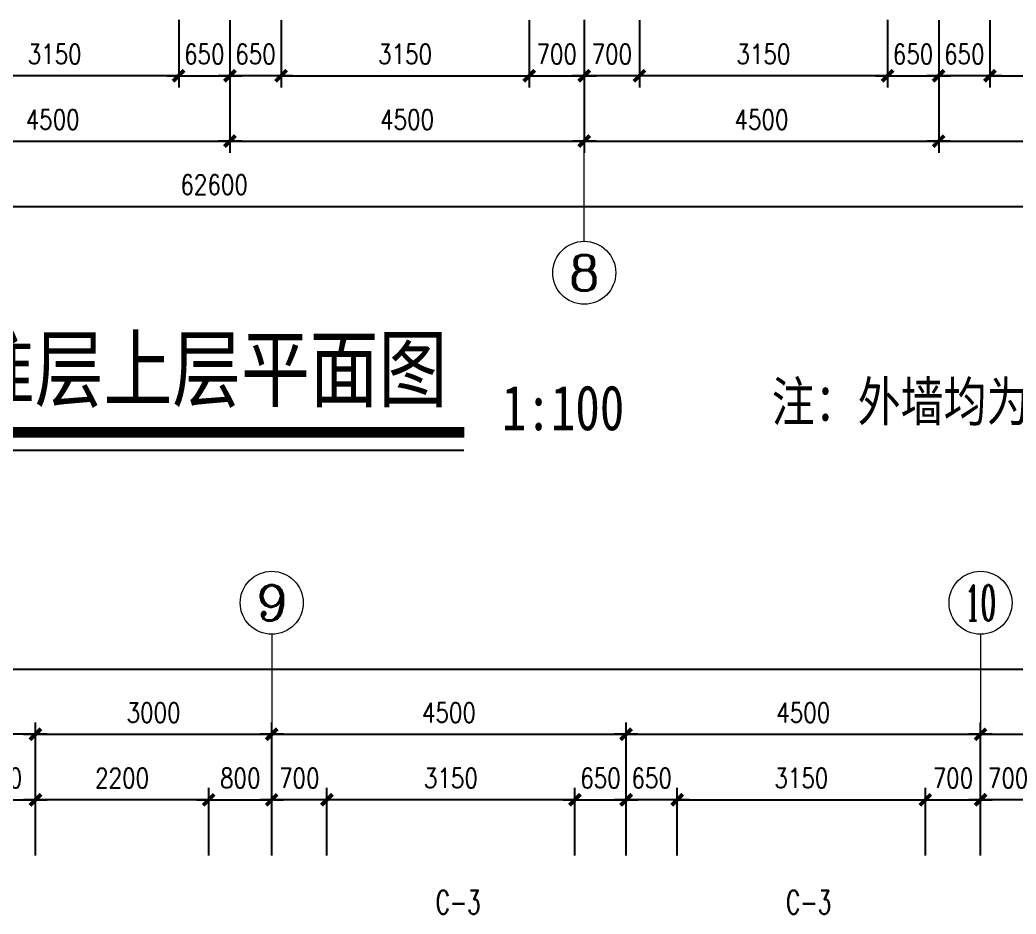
# Model space of a CAD drawing. Extents: x -357449 to -117302, y 127569 to 244935.
# Drawn here: x -294436 to -281788, y 194730 to 206090 of the extents above; entities that cross this region are included whole.
import ezdxf
from ezdxf.enums import TextEntityAlignment as Align

# ---------------------------------------------------------------- set-up
doc = ezdxf.new("R2010")
doc.units = 0
doc.header["$MEASUREMENT"] = 0
doc.layers.get('0').update_dxf_attribs({"linetype": 'CONTINUOUS'})
doc.layers.get('DEFPOINTS').update_dxf_attribs({"linetype": 'CONTINUOUS'})
doc.layers.add('AXIS', color=3, linetype='CONTINUOUS', lineweight=9)
for name, color, linetype in [('DIM', 7, 'CONTINUOUS'), ('EQUIPMENT', 3, 'CONTINUOUS'), ('F', 31, 'CONTINUOUS'), ('WINDOW', 4, 'CONTINUOUS'), ('剪力墙', 4, 'CONTINUOUS')]:
    doc.layers.add(name, color=color, linetype=linetype)
doc.styles.add('CHINA', font='SimSun.ttf', dxfattribs={"width": 0.85, "height": 150})
doc.styles.add('COMPLEX', font='COMPLEX.shx')
doc.styles.add('DIM_FONT', font='SIMPLEX.shx', dxfattribs={"width": 0.8})
doc.styles.add('FS', font='txt.shx', dxfattribs={"width": 0.66, "height": 150, "bigfont": 'fs.shx'})
doc.styles.add('H1', font='SimSun.ttf')
doc.dimstyles.new('DIMN-200', dxfattribs={"dimtxt": 300, "dimasz": 1, "dimexe": 250, "dimexo": 0, "dimgap": 150, "dimtad": 1, "dimdec": 0, "dimdsep": 46, "dimtxsty": 'DIM_FONT', "dimblk": '_DIMX', "dimcen": 2.5, "dimclrd": 256, "dimclre": 256, "dimclrt": 4, "dimadec": 0, "dimazin": 0, "dimtfac": 1, "dimtdec": 0, "dimtix": 1, "dimtmove": 2, "dimatfit": 3, "dimldrblk": '_DIMX', "dimfxl": 0, "dimtolj": 1, "dimtzin": 0, "dimarcsym": 0})
doc.dimstyles.get("Standard").update_dxf_attribs({"dimtxt": 375, "dimasz": 1, "dimexe": 150, "dimexo": 0, "dimgap": 200, "dimtad": 1, "dimdec": 0, "dimzin": 0, "dimdsep": 46, "dimtxsty": 'DIM_FONT', "dimblk1": '_DIMX', "dimblk2": '_DIMX', "dimsah": 1, "dimcen": 200, "dimclrd": 256, "dimclre": 256, "dimclrt": 4, "dimadec": 0, "dimazin": 0, "dimtfac": 1, "dimtdec": 0, "dimtix": 1, "dimtmove": 2, "dimatfit": 3, "dimldrblk": '_DIMX', "dimfxl": 0, "dimtolj": 1, "dimtzin": 0, "dimarcsym": 0})

# ---------------------------------------------------------------- blocks, each defined once
blk = doc.blocks.new('_DIMX')
blk.add_line((-150, 0), (150, 0))
at = {"const_width": 50}
blk.add_lwpolyline([(-70, -70), (70, 70)], dxfattribs=at)
blk = doc.blocks.new('*D568')
at = {"linetype": 'ByBlock'}
for p, q in [((-313604, 206482), (-313604, 203966)), ((-251004, 206485), (-251004, 203966)), ((-313603, 204116), (-251005, 204116))]:
    blk.add_line(p, q, dxfattribs=at)
at = {"layer": 'DEFPOINTS', "color": 0, "linetype": 'ByBlock'}
for p in [(-313604, 206482), (-251004, 206485), (-251004, 204116)]:
    blk.add_point(p, dxfattribs=at)
at = {"linetype": 'ByBlock', "rotation": 180}
blk.add_blockref('_DIMX', (-313604, 204116), dxfattribs=at)
at = {"linetype": 'ByBlock'}
blk.add_blockref('_DIMX', (-251004, 204116), dxfattribs=at)
at = {"color": 4, "linetype": 'ByBlock', "insert": (-282304, 204391), "char_height": 250, "attachment_point": 5, "style": 'DIM_FONT'}
blk.add_mtext('\\A1;62600', dxfattribs=at)
blk = doc.blocks.new('*D117')
at = {"linetype": 'ByBlock'}
for p, q in [((-273104, 206482), (-273104, 205626)), ((-272454, 206482), (-272454, 205626)), ((-273105, 205776), (-273106, 205776)), ((-272454, 205776), (-273104, 205776)), ((-272453, 205776), (-272452, 205776))]:
    blk.add_line(p, q, dxfattribs=at)
at = {"layer": 'DEFPOINTS', "color": 0, "linetype": 'ByBlock'}
for p in [(-273104, 206482), (-272454, 206482), (-273104, 205776)]:
    blk.add_point(p, dxfattribs=at)
at = {"linetype": 'ByBlock'}
blk.add_blockref('_DIMX', (-273104, 205776), dxfattribs=at)
at = {"linetype": 'ByBlock', "rotation": 180}
blk.add_blockref('_DIMX', (-272454, 205776), dxfattribs=at)
at = {"color": 4, "linetype": 'ByBlock', "insert": (-272779, 206051), "char_height": 250, "attachment_point": 5, "style": 'DIM_FONT'}
blk.add_mtext('\\A1;650', dxfattribs=at)
blk = doc.blocks.new('*D112')
at = {"linetype": 'ByBlock'}
for p, q in [((-282104, 206482), (-282104, 205626)), ((-281454, 206482), (-281454, 205626)), ((-282105, 205776), (-282106, 205776)), ((-281454, 205776), (-282104, 205776)), ((-281453, 205776), (-281452, 205776))]:
    blk.add_line(p, q, dxfattribs=at)
at = {"layer": 'DEFPOINTS', "color": 0, "linetype": 'ByBlock'}
for p in [(-282104, 206482), (-281454, 206482), (-282104, 205776)]:
    blk.add_point(p, dxfattribs=at)
at = {"linetype": 'ByBlock'}
blk.add_blockref('_DIMX', (-282104, 205776), dxfattribs=at)
at = {"linetype": 'ByBlock', "rotation": 180}
blk.add_blockref('_DIMX', (-281454, 205776), dxfattribs=at)
at = {"color": 4, "linetype": 'ByBlock', "insert": (-281779, 206051), "char_height": 250, "attachment_point": 5, "style": 'DIM_FONT'}
blk.add_mtext('\\A1;650', dxfattribs=at)
blk = doc.blocks.new('*D113')
at = {"linetype": 'ByBlock'}
for p, q in [((-282754, 206485), (-282754, 205626)), ((-282104, 206482), (-282104, 205626)), ((-282755, 205776), (-282756, 205776)), ((-282754, 205776), (-282104, 205776)), ((-282103, 205776), (-282102, 205776))]:
    blk.add_line(p, q, dxfattribs=at)
at = {"layer": 'DEFPOINTS', "color": 0, "linetype": 'ByBlock'}
for p in [(-282754, 206485), (-282104, 206482), (-282104, 205776)]:
    blk.add_point(p, dxfattribs=at)
at = {"linetype": 'ByBlock'}
blk.add_blockref('_DIMX', (-282754, 205776), dxfattribs=at)
at = {"linetype": 'ByBlock', "rotation": 180}
blk.add_blockref('_DIMX', (-282104, 205776), dxfattribs=at)
at = {"color": 4, "linetype": 'ByBlock', "insert": (-282429, 206051), "char_height": 250, "attachment_point": 5, "style": 'DIM_FONT'}
blk.add_mtext('\\A1;650', dxfattribs=at)
blk = doc.blocks.new('*D116')
at = {"linetype": 'ByBlock'}
for p, q in [((-285904, 206482), (-285904, 205626)), ((-282754, 206482), (-282754, 205626)), ((-282755, 205776), (-285903, 205776))]:
    blk.add_line(p, q, dxfattribs=at)
at = {"layer": 'DEFPOINTS', "color": 0, "linetype": 'ByBlock'}
for p in [(-285904, 206482), (-282754, 206482), (-285904, 205776)]:
    blk.add_point(p, dxfattribs=at)
at = {"linetype": 'ByBlock', "rotation": 180}
blk.add_blockref('_DIMX', (-285904, 205776), dxfattribs=at)
at = {"linetype": 'ByBlock'}
blk.add_blockref('_DIMX', (-282754, 205776), dxfattribs=at)
at = {"color": 4, "linetype": 'ByBlock', "insert": (-284329, 206051), "char_height": 250, "attachment_point": 5, "style": 'DIM_FONT'}
blk.add_mtext('\\A1;3150', dxfattribs=at)
blk = doc.blocks.new('*D118')
at = {"linetype": 'ByBlock'}
for p, q in [((-273754, 206485), (-273754, 205626)), ((-273104, 206482), (-273104, 205626)), ((-273755, 205776), (-273756, 205776)), ((-273754, 205776), (-273104, 205776)), ((-273103, 205776), (-273102, 205776))]:
    blk.add_line(p, q, dxfattribs=at)
at = {"layer": 'DEFPOINTS', "color": 0, "linetype": 'ByBlock'}
for p in [(-273754, 206485), (-273104, 206482), (-273104, 205776)]:
    blk.add_point(p, dxfattribs=at)
at = {"linetype": 'ByBlock'}
blk.add_blockref('_DIMX', (-273754, 205776), dxfattribs=at)
at = {"linetype": 'ByBlock', "rotation": 180}
blk.add_blockref('_DIMX', (-273104, 205776), dxfattribs=at)
at = {"color": 4, "linetype": 'ByBlock', "insert": (-273429, 206051), "char_height": 250, "attachment_point": 5, "style": 'DIM_FONT'}
blk.add_mtext('\\A1;650', dxfattribs=at)
blk = doc.blocks.new('*D119')
at = {"linetype": 'ByBlock'}
for p, q in [((-278304, 206482), (-278304, 205626)), ((-277604, 206482), (-277604, 205626)), ((-278305, 205776), (-278306, 205776)), ((-278304, 205776), (-277604, 205776)), ((-277603, 205776), (-277602, 205776))]:
    blk.add_line(p, q, dxfattribs=at)
at = {"layer": 'DEFPOINTS', "color": 0, "linetype": 'ByBlock'}
for p in [(-278304, 206482), (-277604, 206482), (-277604, 205776)]:
    blk.add_point(p, dxfattribs=at)
at = {"linetype": 'ByBlock'}
blk.add_blockref('_DIMX', (-278304, 205776), dxfattribs=at)
at = {"linetype": 'ByBlock', "rotation": 180}
blk.add_blockref('_DIMX', (-277604, 205776), dxfattribs=at)
at = {"color": 4, "linetype": 'ByBlock', "insert": (-277954, 206051), "char_height": 250, "attachment_point": 5, "style": 'DIM_FONT'}
blk.add_mtext('\\A1;700', dxfattribs=at)
blk = doc.blocks.new('*D120')
at = {"linetype": 'ByBlock'}
for p, q in [((-277604, 206482), (-277604, 205626)), ((-276904, 206482), (-276904, 205626)), ((-277605, 205776), (-277606, 205776)), ((-276904, 205776), (-277604, 205776)), ((-276903, 205776), (-276902, 205776))]:
    blk.add_line(p, q, dxfattribs=at)
at = {"layer": 'DEFPOINTS', "color": 0, "linetype": 'ByBlock'}
for p in [(-277604, 206482), (-276904, 206482), (-277604, 205776)]:
    blk.add_point(p, dxfattribs=at)
at = {"linetype": 'ByBlock'}
blk.add_blockref('_DIMX', (-277604, 205776), dxfattribs=at)
at = {"linetype": 'ByBlock', "rotation": 180}
blk.add_blockref('_DIMX', (-276904, 205776), dxfattribs=at)
at = {"color": 4, "linetype": 'ByBlock', "insert": (-277254, 206051), "char_height": 250, "attachment_point": 5, "style": 'DIM_FONT'}
blk.add_mtext('\\A1;700', dxfattribs=at)
blk = doc.blocks.new('*D111')
at = {"linetype": 'ByBlock'}
for p, q in [((-281454, 206482), (-281454, 205626)), ((-278304, 206482), (-278304, 205626)), ((-281453, 205776), (-278305, 205776))]:
    blk.add_line(p, q, dxfattribs=at)
at = {"layer": 'DEFPOINTS', "color": 0, "linetype": 'ByBlock'}
for p in [(-281454, 206482), (-278304, 206482), (-278304, 205776)]:
    blk.add_point(p, dxfattribs=at)
at = {"linetype": 'ByBlock', "rotation": 180}
blk.add_blockref('_DIMX', (-281454, 205776), dxfattribs=at)
at = {"linetype": 'ByBlock'}
blk.add_blockref('_DIMX', (-278304, 205776), dxfattribs=at)
at = {"color": 4, "linetype": 'ByBlock', "insert": (-279879, 206051), "char_height": 250, "attachment_point": 5, "style": 'DIM_FONT'}
blk.add_mtext('\\A1;3150', dxfattribs=at)
blk = doc.blocks.new('*D121')
at = {"linetype": 'ByBlock'}
for p, q in [((-276904, 206482), (-276904, 205626)), ((-273754, 206482), (-273754, 205626)), ((-273755, 205776), (-276903, 205776))]:
    blk.add_line(p, q, dxfattribs=at)
at = {"layer": 'DEFPOINTS', "color": 0, "linetype": 'ByBlock'}
for p in [(-276904, 206482), (-273754, 206482), (-276904, 205776)]:
    blk.add_point(p, dxfattribs=at)
at = {"linetype": 'ByBlock', "rotation": 180}
blk.add_blockref('_DIMX', (-276904, 205776), dxfattribs=at)
at = {"linetype": 'ByBlock'}
blk.add_blockref('_DIMX', (-273754, 205776), dxfattribs=at)
at = {"color": 4, "linetype": 'ByBlock', "insert": (-275329, 206051), "char_height": 250, "attachment_point": 5, "style": 'DIM_FONT'}
blk.add_mtext('\\A1;3150', dxfattribs=at)
blk = doc.blocks.new('*D82')
at = {"linetype": 'ByBlock'}
for p, q in [((-272454, 206482), (-272454, 205626)), ((-268604, 206482), (-268604, 205626)), ((-272453, 205776), (-268605, 205776))]:
    blk.add_line(p, q, dxfattribs=at)
at = {"layer": 'DEFPOINTS', "color": 0, "linetype": 'ByBlock'}
for p in [(-272454, 206482), (-268604, 206482), (-268604, 205776)]:
    blk.add_point(p, dxfattribs=at)
at = {"linetype": 'ByBlock', "rotation": 180}
blk.add_blockref('_DIMX', (-272454, 205776), dxfattribs=at)
at = {"linetype": 'ByBlock'}
blk.add_blockref('_DIMX', (-268604, 205776), dxfattribs=at)
at = {"color": 4, "linetype": 'ByBlock', "insert": (-270529, 206051), "char_height": 250, "attachment_point": 5, "style": 'DIM_FONT'}
blk.add_mtext('\\A1;3850', dxfattribs=at)
blk = doc.blocks.new('*D614')
at = {"linetype": 'ByBlock'}
for p, q in [((-286604, 206482), (-286604, 204795)), ((-282104, 206482), (-282104, 204795)), ((-286603, 204945), (-282105, 204945))]:
    blk.add_line(p, q, dxfattribs=at)
at = {"layer": 'DEFPOINTS', "color": 0, "linetype": 'ByBlock'}
for p in [(-286604, 206482), (-282104, 206482), (-282104, 204945)]:
    blk.add_point(p, dxfattribs=at)
at = {"linetype": 'ByBlock', "rotation": 180}
blk.add_blockref('_DIMX', (-286604, 204945), dxfattribs=at)
at = {"linetype": 'ByBlock'}
blk.add_blockref('_DIMX', (-282104, 204945), dxfattribs=at)
at = {"color": 4, "linetype": 'ByBlock', "insert": (-284354, 205220), "char_height": 250, "attachment_point": 5, "style": 'DIM_FONT'}
blk.add_mtext('\\A1;4500', dxfattribs=at)
blk = doc.blocks.new('*D613')
at = {"linetype": 'ByBlock'}
for p, q in [((-282104, 206482), (-282104, 204795)), ((-277604, 206485), (-277604, 204795)), ((-282103, 204945), (-277605, 204945))]:
    blk.add_line(p, q, dxfattribs=at)
at = {"layer": 'DEFPOINTS', "color": 0, "linetype": 'ByBlock'}
for p in [(-282104, 206482), (-277604, 206485), (-277604, 204945)]:
    blk.add_point(p, dxfattribs=at)
at = {"linetype": 'ByBlock', "rotation": 180}
blk.add_blockref('_DIMX', (-282104, 204945), dxfattribs=at)
at = {"linetype": 'ByBlock'}
blk.add_blockref('_DIMX', (-277604, 204945), dxfattribs=at)
at = {"color": 4, "linetype": 'ByBlock', "insert": (-279854, 205220), "char_height": 250, "attachment_point": 5, "style": 'DIM_FONT'}
blk.add_mtext('\\A1;4500', dxfattribs=at)
blk = doc.blocks.new('*D616')
at = {"linetype": 'ByBlock'}
for p, q in [((-277604, 206482), (-277604, 204795)), ((-273104, 206482), (-273104, 204795)), ((-277603, 204945), (-273105, 204945))]:
    blk.add_line(p, q, dxfattribs=at)
at = {"layer": 'DEFPOINTS', "color": 0, "linetype": 'ByBlock'}
for p in [(-277604, 206482), (-273104, 206482), (-273104, 204945)]:
    blk.add_point(p, dxfattribs=at)
at = {"linetype": 'ByBlock', "rotation": 180}
blk.add_blockref('_DIMX', (-277604, 204945), dxfattribs=at)
at = {"linetype": 'ByBlock'}
blk.add_blockref('_DIMX', (-273104, 204945), dxfattribs=at)
at = {"color": 4, "linetype": 'ByBlock', "insert": (-275354, 205220), "char_height": 250, "attachment_point": 5, "style": 'DIM_FONT'}
blk.add_mtext('\\A1;4500', dxfattribs=at)
blk = doc.blocks.new('*D615')
at = {"linetype": 'ByBlock'}
for p, q in [((-273104, 206482), (-273104, 204795)), ((-268604, 206485), (-268604, 204795)), ((-273103, 204945), (-268605, 204945))]:
    blk.add_line(p, q, dxfattribs=at)
at = {"layer": 'DEFPOINTS', "color": 0, "linetype": 'ByBlock'}
for p in [(-273104, 206482), (-268604, 206485), (-268604, 204945)]:
    blk.add_point(p, dxfattribs=at)
at = {"linetype": 'ByBlock', "rotation": 180}
blk.add_blockref('_DIMX', (-273104, 204945), dxfattribs=at)
at = {"linetype": 'ByBlock'}
blk.add_blockref('_DIMX', (-268604, 204945), dxfattribs=at)
at = {"color": 4, "linetype": 'ByBlock', "insert": (-270854, 205220), "char_height": 250, "attachment_point": 5, "style": 'DIM_FONT'}
blk.add_mtext('\\A1;4500', dxfattribs=at)
blk = doc.blocks.new('*D1119')
at = {"linetype": 'ByBlock'}
for p, q in [((-268604, 234042), (-268604, 235730)), ((-264104, 234042), (-264104, 235730)), ((-268603, 235580), (-264105, 235580))]:
    blk.add_line(p, q, dxfattribs=at)
at = {"layer": 'DEFPOINTS', "color": 0, "linetype": 'ByBlock'}
for p in [(-264104, 235580), (-268604, 234042), (-264104, 234042)]:
    blk.add_point(p, dxfattribs=at)
at = {"linetype": 'ByBlock', "rotation": 180}
blk.add_blockref('_DIMX', (-268604, 235580), dxfattribs=at)
at = {"linetype": 'ByBlock'}
blk.add_blockref('_DIMX', (-264104, 235580), dxfattribs=at)
at = {"color": 4, "linetype": 'ByBlock', "insert": (-266354, 235855), "char_height": 250, "attachment_point": 5, "style": 'DIM_FONT'}
blk.add_mtext('\\A1;4500', dxfattribs=at)
blk = doc.blocks.new('*D1051')
at = {"linetype": 'ByBlock'}
for p, q in [((-267904, 234042), (-267904, 234898)), ((-264754, 234042), (-264754, 234898)), ((-264755, 234748), (-267903, 234748))]:
    blk.add_line(p, q, dxfattribs=at)
at = {"layer": 'DEFPOINTS', "color": 0, "linetype": 'ByBlock'}
for p in [(-267904, 234748), (-267904, 234042), (-264754, 234042)]:
    blk.add_point(p, dxfattribs=at)
at = {"linetype": 'ByBlock', "rotation": 180}
blk.add_blockref('_DIMX', (-267904, 234748), dxfattribs=at)
at = {"linetype": 'ByBlock'}
blk.add_blockref('_DIMX', (-264754, 234748), dxfattribs=at)
at = {"color": 4, "linetype": 'ByBlock', "insert": (-266329, 235023), "char_height": 250, "attachment_point": 5, "style": 'DIM_FONT'}
blk.add_mtext('\\A1;3150', dxfattribs=at)
blk = doc.blocks.new('*D1011')
at = {"linetype": 'ByBlock'}
for p, q in [((-300104, 234042), (-300104, 236559)), ((-251004, 234039), (-251004, 236559)), ((-300103, 236409), (-251005, 236409))]:
    blk.add_line(p, q, dxfattribs=at)
at = {"layer": 'DEFPOINTS', "color": 0, "linetype": 'ByBlock'}
for p in [(-251004, 236409), (-300104, 234042), (-251004, 234039)]:
    blk.add_point(p, dxfattribs=at)
at = {"linetype": 'ByBlock', "rotation": 180}
blk.add_blockref('_DIMX', (-300104, 236409), dxfattribs=at)
at = {"linetype": 'ByBlock'}
blk.add_blockref('_DIMX', (-251004, 236409), dxfattribs=at)
at = {"color": 4, "linetype": 'ByBlock', "insert": (-275554, 236684), "char_height": 250, "attachment_point": 5, "style": 'DIM_FONT'}
blk.add_mtext('\\A1;49100', dxfattribs=at)
blk = doc.blocks.new('*D1172')
at = {"linetype": 'ByBlock'}
for p, q in [((-273104, 234042), (-273104, 235730)), ((-271604, 234039), (-271604, 235730)), ((-271605, 235580), (-273103, 235580))]:
    blk.add_line(p, q, dxfattribs=at)
at = {"layer": 'DEFPOINTS', "color": 0, "linetype": 'ByBlock'}
for p in [(-273104, 235580), (-273104, 234042), (-271604, 234039)]:
    blk.add_point(p, dxfattribs=at)
at = {"linetype": 'ByBlock', "rotation": 180}
blk.add_blockref('_DIMX', (-273104, 235580), dxfattribs=at)
at = {"linetype": 'ByBlock'}
blk.add_blockref('_DIMX', (-271604, 235580), dxfattribs=at)
at = {"color": 4, "linetype": 'ByBlock', "insert": (-272354, 235855), "char_height": 250, "attachment_point": 5, "style": 'DIM_FONT'}
blk.add_mtext('\\A1;1500', dxfattribs=at)
blk = doc.blocks.new('*D1116')
at = {"linetype": 'ByBlock'}
for p, q in [((-271604, 234039), (-271604, 235730)), ((-268604, 234039), (-268604, 235730)), ((-271603, 235580), (-268605, 235580))]:
    blk.add_line(p, q, dxfattribs=at)
at = {"layer": 'DEFPOINTS', "color": 0, "linetype": 'ByBlock'}
for p in [(-268604, 235580), (-271604, 234039), (-268604, 234039)]:
    blk.add_point(p, dxfattribs=at)
at = {"linetype": 'ByBlock', "rotation": 180}
blk.add_blockref('_DIMX', (-271604, 235580), dxfattribs=at)
at = {"linetype": 'ByBlock'}
blk.add_blockref('_DIMX', (-268604, 235580), dxfattribs=at)
at = {"color": 4, "linetype": 'ByBlock', "insert": (-270104, 235855), "char_height": 250, "attachment_point": 5, "style": 'DIM_FONT'}
blk.add_mtext('\\A1;3000', dxfattribs=at)
blk = doc.blocks.new('*D1047')
at = {"linetype": 'ByBlock'}
for p, q in [((-294239, 195473), (-294239, 196332)), ((-292039, 195476), (-292039, 196332)), ((-292040, 196182), (-294238, 196182))]:
    blk.add_line(p, q, dxfattribs=at)
at = {"layer": 'DEFPOINTS', "color": 0, "linetype": 'ByBlock'}
for p in [(-294239, 196182), (-294239, 195473), (-292039, 195476)]:
    blk.add_point(p, dxfattribs=at)
at = {"linetype": 'ByBlock', "rotation": 180}
blk.add_blockref('_DIMX', (-294239, 196182), dxfattribs=at)
at = {"linetype": 'ByBlock'}
blk.add_blockref('_DIMX', (-292039, 196182), dxfattribs=at)
at = {"color": 4, "linetype": 'ByBlock', "insert": (-293139, 196457), "char_height": 250, "attachment_point": 5, "style": 'DIM_FONT'}
blk.add_mtext('\\A1;2200', dxfattribs=at)
blk = doc.blocks.new('*D1048')
at = {"linetype": 'ByBlock'}
for p, q in [((-272454, 234039), (-272454, 234898)), ((-271604, 234039), (-271604, 234898)), ((-272453, 234748), (-271605, 234748))]:
    blk.add_line(p, q, dxfattribs=at)
at = {"layer": 'DEFPOINTS', "color": 0, "linetype": 'ByBlock'}
for p in [(-271604, 234748), (-272454, 234039), (-271604, 234039)]:
    blk.add_point(p, dxfattribs=at)
at = {"linetype": 'ByBlock', "rotation": 180}
blk.add_blockref('_DIMX', (-272454, 234748), dxfattribs=at)
at = {"linetype": 'ByBlock'}
blk.add_blockref('_DIMX', (-271604, 234748), dxfattribs=at)
at = {"color": 4, "linetype": 'ByBlock', "insert": (-272029, 235023), "char_height": 250, "attachment_point": 5, "style": 'DIM_FONT'}
blk.add_mtext('\\A1;850', dxfattribs=at)
blk = doc.blocks.new('*D1049')
at = {"linetype": 'ByBlock'}
for p, q in [((-292039, 195476), (-292039, 196332)), ((-291239, 195476), (-291239, 196332)), ((-292040, 196182), (-292041, 196182)), ((-292039, 196182), (-291239, 196182)), ((-291238, 196182), (-291237, 196182))]:
    blk.add_line(p, q, dxfattribs=at)
at = {"layer": 'DEFPOINTS', "color": 0, "linetype": 'ByBlock'}
for p in [(-291239, 196182), (-292039, 195476), (-291239, 195476)]:
    blk.add_point(p, dxfattribs=at)
at = {"linetype": 'ByBlock'}
blk.add_blockref('_DIMX', (-292039, 196182), dxfattribs=at)
at = {"linetype": 'ByBlock', "rotation": 180}
blk.add_blockref('_DIMX', (-291239, 196182), dxfattribs=at)
at = {"color": 4, "linetype": 'ByBlock', "insert": (-291639, 196457), "char_height": 250, "attachment_point": 5, "style": 'DIM_FONT'}
blk.add_mtext('\\A1;800', dxfattribs=at)
blk = doc.blocks.new('*D1046')
at = {"linetype": 'ByBlock'}
for p, q in [((-268604, 234042), (-268604, 234898)), ((-267904, 234042), (-267904, 234898)), ((-268605, 234748), (-268606, 234748)), ((-267904, 234748), (-268604, 234748)), ((-267903, 234748), (-267902, 234748))]:
    blk.add_line(p, q, dxfattribs=at)
at = {"layer": 'DEFPOINTS', "color": 0, "linetype": 'ByBlock'}
for p in [(-268604, 234748), (-268604, 234042), (-267904, 234042)]:
    blk.add_point(p, dxfattribs=at)
at = {"linetype": 'ByBlock'}
blk.add_blockref('_DIMX', (-268604, 234748), dxfattribs=at)
at = {"linetype": 'ByBlock', "rotation": 180}
blk.add_blockref('_DIMX', (-267904, 234748), dxfattribs=at)
at = {"color": 4, "linetype": 'ByBlock', "insert": (-268254, 235023), "char_height": 250, "attachment_point": 5, "style": 'DIM_FONT'}
blk.add_mtext('\\A1;700', dxfattribs=at)
blk = doc.blocks.new('*D1121')
at = {"linetype": 'ByBlock'}
for p, q in [((-259604, 234042), (-259604, 235730)), ((-255329, 234042), (-255329, 235730)), ((-259603, 235580), (-255330, 235580))]:
    blk.add_line(p, q, dxfattribs=at)
at = {"layer": 'DEFPOINTS', "color": 0, "linetype": 'ByBlock'}
for p in [(-255329, 235580), (-259604, 234042), (-255329, 234042)]:
    blk.add_point(p, dxfattribs=at)
at = {"linetype": 'ByBlock', "rotation": 180}
blk.add_blockref('_DIMX', (-259604, 235580), dxfattribs=at)
at = {"linetype": 'ByBlock'}
blk.add_blockref('_DIMX', (-255329, 235580), dxfattribs=at)
at = {"color": 4, "linetype": 'ByBlock', "insert": (-257466, 235855), "char_height": 250, "attachment_point": 5, "style": 'DIM_FONT'}
blk.add_mtext('\\A1;4275', dxfattribs=at)
blk = doc.blocks.new('*D1118')
at = {"linetype": 'ByBlock'}
for p, q in [((-264104, 234039), (-264104, 235730)), ((-259604, 234039), (-259604, 235730)), ((-264103, 235580), (-259605, 235580))]:
    blk.add_line(p, q, dxfattribs=at)
at = {"layer": 'DEFPOINTS', "color": 0, "linetype": 'ByBlock'}
for p in [(-259604, 235580), (-264104, 234039), (-259604, 234039)]:
    blk.add_point(p, dxfattribs=at)
at = {"linetype": 'ByBlock', "rotation": 180}
blk.add_blockref('_DIMX', (-264104, 235580), dxfattribs=at)
at = {"linetype": 'ByBlock'}
blk.add_blockref('_DIMX', (-259604, 235580), dxfattribs=at)
at = {"color": 4, "linetype": 'ByBlock', "insert": (-261854, 235855), "char_height": 250, "attachment_point": 5, "style": 'DIM_FONT'}
blk.add_mtext('\\A1;4500', dxfattribs=at)
blk = doc.blocks.new('*D1045')
at = {"linetype": 'ByBlock'}
for p, q in [((-263454, 234042), (-263454, 234898)), ((-260304, 234042), (-260304, 234898)), ((-263453, 234748), (-260305, 234748))]:
    blk.add_line(p, q, dxfattribs=at)
at = {"layer": 'DEFPOINTS', "color": 0, "linetype": 'ByBlock'}
for p in [(-260304, 234748), (-263454, 234042), (-260304, 234042)]:
    blk.add_point(p, dxfattribs=at)
at = {"linetype": 'ByBlock', "rotation": 180}
blk.add_blockref('_DIMX', (-263454, 234748), dxfattribs=at)
at = {"linetype": 'ByBlock'}
blk.add_blockref('_DIMX', (-260304, 234748), dxfattribs=at)
at = {"color": 4, "linetype": 'ByBlock', "insert": (-261879, 235023), "char_height": 250, "attachment_point": 5, "style": 'DIM_FONT'}
blk.add_mtext('\\A1;3150', dxfattribs=at)
blk = doc.blocks.new('*D1050')
at = {"linetype": 'ByBlock'}
for p, q in [((-264754, 234039), (-264754, 234898)), ((-264104, 234042), (-264104, 234898)), ((-264755, 234748), (-264756, 234748)), ((-264754, 234748), (-264104, 234748)), ((-264103, 234748), (-264102, 234748))]:
    blk.add_line(p, q, dxfattribs=at)
at = {"layer": 'DEFPOINTS', "color": 0, "linetype": 'ByBlock'}
for p in [(-264104, 234748), (-264754, 234039), (-264104, 234042)]:
    blk.add_point(p, dxfattribs=at)
at = {"linetype": 'ByBlock'}
blk.add_blockref('_DIMX', (-264754, 234748), dxfattribs=at)
at = {"linetype": 'ByBlock', "rotation": 180}
blk.add_blockref('_DIMX', (-264104, 234748), dxfattribs=at)
at = {"color": 4, "linetype": 'ByBlock', "insert": (-264429, 235023), "char_height": 250, "attachment_point": 5, "style": 'DIM_FONT'}
blk.add_mtext('\\A1;650', dxfattribs=at)
blk = doc.blocks.new('*D1044')
at = {"linetype": 'ByBlock'}
for p, q in [((-264104, 234042), (-264104, 234898)), ((-263454, 234042), (-263454, 234898)), ((-264105, 234748), (-264106, 234748)), ((-263454, 234748), (-264104, 234748)), ((-263453, 234748), (-263452, 234748))]:
    blk.add_line(p, q, dxfattribs=at)
at = {"layer": 'DEFPOINTS', "color": 0, "linetype": 'ByBlock'}
for p in [(-264104, 234748), (-264104, 234042), (-263454, 234042)]:
    blk.add_point(p, dxfattribs=at)
at = {"linetype": 'ByBlock'}
blk.add_blockref('_DIMX', (-264104, 234748), dxfattribs=at)
at = {"linetype": 'ByBlock', "rotation": 180}
blk.add_blockref('_DIMX', (-263454, 234748), dxfattribs=at)
at = {"color": 4, "linetype": 'ByBlock', "insert": (-263779, 235023), "char_height": 250, "attachment_point": 5, "style": 'DIM_FONT'}
blk.add_mtext('\\A1;650', dxfattribs=at)
blk = doc.blocks.new('*D1054')
at = {"linetype": 'ByBlock'}
for p, q in [((-260304, 234042), (-260304, 234898)), ((-259604, 234042), (-259604, 234898)), ((-260305, 234748), (-260306, 234748)), ((-260304, 234748), (-259604, 234748)), ((-259603, 234748), (-259602, 234748))]:
    blk.add_line(p, q, dxfattribs=at)
at = {"layer": 'DEFPOINTS', "color": 0, "linetype": 'ByBlock'}
for p in [(-259604, 234748), (-260304, 234042), (-259604, 234042)]:
    blk.add_point(p, dxfattribs=at)
at = {"linetype": 'ByBlock'}
blk.add_blockref('_DIMX', (-260304, 234748), dxfattribs=at)
at = {"linetype": 'ByBlock', "rotation": 180}
blk.add_blockref('_DIMX', (-259604, 234748), dxfattribs=at)
at = {"color": 4, "linetype": 'ByBlock', "insert": (-259954, 235023), "char_height": 250, "attachment_point": 5, "style": 'DIM_FONT'}
blk.add_mtext('\\A1;700', dxfattribs=at)
blk = doc.blocks.new('*D1052')
at = {"linetype": 'ByBlock'}
for p, q in [((-259604, 234042), (-259604, 234898)), ((-258904, 234042), (-258904, 234898)), ((-259605, 234748), (-259606, 234748)), ((-258904, 234748), (-259604, 234748)), ((-258903, 234748), (-258902, 234748))]:
    blk.add_line(p, q, dxfattribs=at)
at = {"layer": 'DEFPOINTS', "color": 0, "linetype": 'ByBlock'}
for p in [(-259604, 234748), (-259604, 234042), (-258904, 234042)]:
    blk.add_point(p, dxfattribs=at)
at = {"linetype": 'ByBlock'}
blk.add_blockref('_DIMX', (-259604, 234748), dxfattribs=at)
at = {"linetype": 'ByBlock', "rotation": 180}
blk.add_blockref('_DIMX', (-258904, 234748), dxfattribs=at)
at = {"color": 4, "linetype": 'ByBlock', "insert": (-259254, 235023), "char_height": 250, "attachment_point": 5, "style": 'DIM_FONT'}
blk.add_mtext('\\A1;700', dxfattribs=at)

msp = doc.modelspace()

# ---------------------------------------------------------------- linework, layer by layer
at = {"layer": 'AXIS'}
for p, q in [((-287270.51, 203277.82), (-287270.51, 206090.05)), ((-291239.36, 198285.16), (-291239.36, 195472.92)), ((-282239.36, 198285.16), (-282239.36, 195472.92))]:
    msp.add_line(p, q, dxfattribs=at)
for centre in [(-287270.51, 202877.82), (-291239.36, 198685.16), (-282239.36, 198685.16)]:
    msp.add_circle(centre, 400, dxfattribs=at)
at = {"layer": '剪力墙'}
msp.add_line((-295950.72, 200622.66), (-288799.77, 200622.66), dxfattribs=at)
at = {"layer": '剪力墙', "const_width": 137.14}
msp.add_lwpolyline([(-295950.72, 200851.23), (-288793.36, 200851.23)], dxfattribs=at)

# ---------------------------------------------------------------- texts
at = {"layer": 'AXIS', "style": 'COMPLEX'}
for tag, width, p, p2 in [('8', 1.339286, (-287470.51, 202653.82), (-287070.51, 202653.82)), ('9', 1.339286, (-291439.36, 198461.16), (-291039.36, 198461.16)), ('10', 0.646552, (-282439.36, 198461.16), (-282039.36, 198461.16))]:
    msp.add_attdef(tag, text='', height=448, dxfattribs=dict(at, width=width)).set_placement(p, p2, align=Align.FIT)
at = {"layer": 'DIM', "style": 'CHINA', "width": 0.8}
msp.add_text('注：外墙均为KM1空心砖，内墙均为NALC砌块。', height=500, dxfattribs=at).set_placement((-284890.76, 200991.2))
at = {"layer": 'EQUIPMENT', "style": 'H1', "width": 0.8}
for s, height, p in [('标准层上层平面图', 800, (-295993.72, 201257.14)), ('1:100', 571.429, (-288317.16, 200877.26))]:
    msp.add_text(s, height=height, dxfattribs=at).set_placement(p)
at = {"layer": 'F', "style": 'FS', "width": 0.66}
for p in [(-289155.47, 194729.58), (-284705.47, 194729.58)]:
    msp.add_text('C-3', height=300, dxfattribs=at).set_placement(p)

# ---------------------------------------------------------------- dimensions: what is measured, and where the dimension line sits
at = {"layer": 'AXIS'}
for base, p1, p2, dimstyle, override, picture, middle, set_off in [((-260670.51, 203720.34), (-323270.51, 206086.83), (-260670.51, 206090.05), 'Standard', {"dimtxt": 250, "dimgap": 150, "dimblk": '_DIMX'}, '*D568', (-291970.51, 203995.34), (-9666.64, -395.33)), ((-291770.51, 205380.78), (-292420.51, 206090.05), (-291770.51, 206086.83), 'DIMN-200', {"dimtxt": 250, "dimexe": 150, "dimzin": 0, "dimblk1": '_DIMX', "dimblk2": '_DIMX', "dimsah": 1, "dimcen": 200}, '*D113', (-292095.51, 205655.78), (-9666.64, -395.33)), ((-282770.51, 205380.78), (-283420.51, 206090.05), (-282770.51, 206086.83), 'DIMN-200', {"dimtxt": 250, "dimexe": 150, "dimzin": 0, "dimblk1": '_DIMX', "dimblk2": '_DIMX', "dimsah": 1, "dimcen": 200}, '*D118', (-283095.51, 205655.78), (-9666.64, -395.33)), ((-291239.36, 197013.34), (-294239.36, 195472.92), (-291239.36, 195472.92), 'DIMN-200', {"dimtxt": 250, "dimexe": 150, "dimzin": 0, "dimblk1": '_DIMX', "dimblk2": '_DIMX', "dimsah": 1, "dimcen": 200}, '*D1116', (-292739.36, 197288.34), (-22635.49, -38566.22)), ((-282239.36, 197013.34), (-286739.36, 195472.92), (-282239.36, 195472.92), 'DIMN-200', {"dimtxt": 250, "dimexe": 150, "dimzin": 0, "dimblk1": '_DIMX', "dimblk2": '_DIMX', "dimsah": 1, "dimcen": 200}, '*D1118', (-284489.36, 197288.34), (-22635.49, -38566.22)), ((-294239.36, 196182.2), (-295089.36, 195472.92), (-294239.36, 195472.92), 'Standard', {"dimtxt": 250, "dimgap": 150, "dimblk": '_DIMX'}, '*D1048', (-294664.36, 196457.2), (-22635.49, -38566.22)), ((-286739.36, 196182.2), (-286089.36, 195476.14), (-286739.36, 195476.14), 'DIMN-200', {"dimtxt": 250, "dimexe": 150, "dimzin": 0, "dimblk1": '_DIMX', "dimblk2": '_DIMX', "dimsah": 1, "dimcen": 200}, '*D1044', (-286414.36, 196457.2), (-22635.49, -38566.22))]:
    dim = msp.add_linear_dim(base=base, p1=p1, p2=p2, dimstyle=dimstyle, override=override, dxfattribs=at)
    dim.commit()
    dim.dimension.update_dxf_attribs({"geometry": picture, "text_midpoint": middle, "insert": set_off})
for p1, p2, distance, picture, middle, set_off in [((-292420.51, 206086.83), (-295570.51, 206086.83), 706.05, '*D116', (-293995.51, 205655.78), (-9666.64, -395.33)), ((-291120.51, 206086.83), (-287970.51, 206086.83), -706.05, '*D111', (-289545.51, 205655.78), (-9666.64, -395.33)), ((-287970.51, 206086.83), (-287270.51, 206086.83), -706.05, '*D119', (-287620.51, 205655.78), (-9666.64, -395.33)), ((-286570.51, 206086.83), (-287270.51, 206086.83), 706.05, '*D120', (-286920.51, 205655.78), (-9666.64, -395.33)), ((-283420.51, 206086.83), (-286570.51, 206086.83), 706.05, '*D121', (-284995.51, 205655.78), (-9666.64, -395.33)), ((-282120.51, 206086.83), (-278270.51, 206086.83), -706.05, '*D82', (-280195.51, 205655.78), (-9666.64, -395.33)), ((-290539.36, 195476.14), (-291239.36, 195476.14), -706.05, '*D1046', (-290889.36, 196457.2), (-22635.49, -38566.22)), ((-287389.36, 195476.14), (-290539.36, 195476.14), -706.05, '*D1051', (-288964.36, 196457.2), (-22635.49, -38566.22)), ((-286089.36, 195476.14), (-282939.36, 195476.14), 706.05, '*D1045', (-284514.36, 196457.2), (-22635.49, -38566.22)), ((-282939.36, 195476.14), (-282239.36, 195476.14), 706.05, '*D1054', (-282589.36, 196457.2), (-22635.49, -38566.22)), ((-281539.36, 195476.14), (-282239.36, 195476.14), -706.05, '*D1052', (-281889.36, 196457.2), (-22635.49, -38566.22))]:
    dim = msp.add_aligned_dim(p1=p1, p2=p2, distance=distance, dimstyle='DIMN-200', override={"dimtxt": 250, "dimexe": 150, "dimzin": 0, "dimblk1": '_DIMX', "dimblk2": '_DIMX', "dimsah": 1, "dimcen": 200}, dxfattribs=at)
    dim.commit()
    dim.dimension.update_dxf_attribs({"geometry": picture, "text_midpoint": middle, "insert": set_off})
for base, p1, p2, dimstyle, override, picture, middle, set_off in [((-287270.51, 204549.64), (-291770.51, 206086.83), (-287270.51, 206090.05), 'DIMN-200', {"dimtxt": 250, "dimexe": 150, "dimzin": 0, "dimblk1": '_DIMX', "dimblk2": '_DIMX', "dimsah": 1, "dimcen": 200}, '*D613', (-289520.51, 204824.64), (-9666.64, -395.33)), ((-291770.51, 205380.78), (-291120.51, 206086.83), (-291770.51, 206086.83), 'DIMN-200', {"dimtxt": 250, "dimexe": 150, "dimzin": 0, "dimblk1": '_DIMX', "dimblk2": '_DIMX', "dimsah": 1, "dimcen": 200}, '*D112', (-291445.51, 205655.78), (-9666.64, -395.33)), ((-278270.51, 204549.64), (-282770.51, 206086.83), (-278270.51, 206090.05), 'DIMN-200', {"dimtxt": 250, "dimexe": 150, "dimzin": 0, "dimblk1": '_DIMX', "dimblk2": '_DIMX', "dimsah": 1, "dimcen": 200}, '*D615', (-280520.51, 204824.64), (-9666.64, -395.33)), ((-282770.51, 205380.78), (-282120.51, 206086.83), (-282770.51, 206086.83), 'DIMN-200', {"dimtxt": 250, "dimexe": 150, "dimzin": 0, "dimblk1": '_DIMX', "dimblk2": '_DIMX', "dimsah": 1, "dimcen": 200}, '*D117', (-282445.51, 205655.78), (-9666.64, -395.33)), ((-273639.36, 197842.63), (-322739.36, 195476.14), (-273639.36, 195472.92), 'Standard', {"dimtxt": 250, "dimgap": 150, "dimblk": '_DIMX'}, '*D1011', (-298189.36, 198117.63), (-22635.49, -38566.22)), ((-286739.36, 196182.2), (-287389.36, 195472.92), (-286739.36, 195476.14), 'DIMN-200', {"dimtxt": 250, "dimexe": 150, "dimzin": 0, "dimblk1": '_DIMX', "dimblk2": '_DIMX', "dimsah": 1, "dimcen": 200}, '*D1050', (-287064.36, 196457.2), (-22635.49, -38566.22))]:
    dim = msp.add_linear_dim(base=base, p1=p1, p2=p2, angle=180, dimstyle=dimstyle, override=override, dxfattribs=at)
    dim.commit()
    dim.dimension.update_dxf_attribs({"geometry": picture, "text_midpoint": middle, "insert": set_off})
dim = msp.add_linear_dim(base=(-294239.36, 196182.2), p1=(-292039.36, 195476.14), p2=(-294239.36, 195472.92), dimstyle='DIMN-200', override={"dimtxt": 250, "dimexe": 150, "dimzin": 0, "dimblk1": '_DIMX', "dimblk2": '_DIMX', "dimsah": 1, "dimcen": 200}, dxfattribs=at)
dim.commit()
dim.dimension.update_dxf_attribs({"geometry": '*D1047', "text_midpoint": (-293139.36, 196457.2)})
dim = msp.add_aligned_dim(p1=(-292039.36, 195476.14), p2=(-291239.36, 195476.14), distance=706.05, dimstyle='DIMN-200', override={"dimtxt": 250, "dimexe": 150, "dimzin": 0, "dimblk1": '_DIMX', "dimblk2": '_DIMX', "dimsah": 1, "dimcen": 200}, dxfattribs=at)
dim.commit()
dim.dimension.update_dxf_attribs({"geometry": '*D1049', "text_midpoint": (-291639.36, 196457.2)})
at = {"layer": 'WINDOW'}
for base, p1, p2, picture, middle, set_off in [((-291770.51, 204549.64), (-296270.51, 206086.83), (-291770.51, 206086.83), '*D614', (-294020.51, 204824.64), (-9666.64, -395.33)), ((-282770.51, 204549.64), (-287270.51, 206086.83), (-282770.51, 206086.83), '*D616', (-285020.51, 204824.64), (-9666.64, -395.33)), ((-295739.36, 197013.34), (-294239.36, 195472.92), (-295739.36, 195476.14), '*D1172', (-294989.36, 197288.34), (-22635.49, -38566.22)), ((-286739.36, 197013.34), (-291239.36, 195476.14), (-286739.36, 195476.14), '*D1119', (-288989.36, 197288.34), (-22635.49, -38566.22)), ((-277964.36, 197013.34), (-282239.36, 195476.14), (-277964.36, 195476.14), '*D1121', (-280101.86, 197288.34), (-22635.49, -38566.22))]:
    dim = msp.add_linear_dim(base=base, p1=p1, p2=p2, dimstyle='Standard', override={"dimtxt": 250, "dimgap": 150, "dimblk": '_DIMX'}, dxfattribs=at)
    dim.commit()
    dim.dimension.update_dxf_attribs({"geometry": picture, "text_midpoint": middle, "insert": set_off})

doc.saveas('drawing.dxf')
